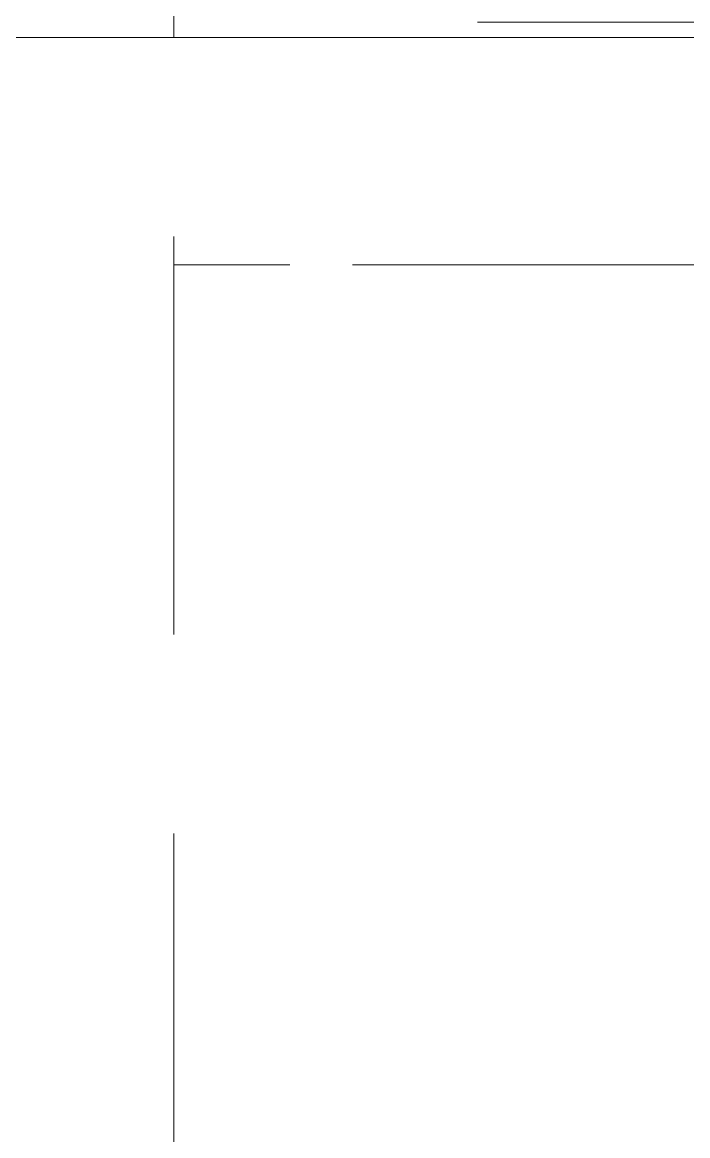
# Model space of a CAD drawing. Header units: millimetres. Extents: x 36 to 2484, y 36 to 1746.
# Drawn here: x 1354.17 to 1376.1, y 990.92 to 1027.63 of the extents above; entities that cross this region are included whole.
import ezdxf

# ---------------------------------------------------------------- set-up
doc = ezdxf.new("R2010")
doc.units = ezdxf.units.MM
doc.header["$LTSCALE"] = 6
doc.linetypes.add('HIDDEN', pattern=[9.525, 6.35, -3.175])
doc.layers.add('가는파선_A3', color=7, linetype='HIDDEN', lineweight=13, true_color=0x008000)
doc.layers.add('굵은실선_A3', color=7, linetype='Continuous', lineweight=18)

msp = doc.modelspace()

# ---------------------------------------------------------------- linework, layer by layer
at = {"layer": '가는파선_A3', "ltscale": 0.344488}
msp.add_line((1359.168, 869.627), (1359.168, 1027.127), dxfattribs=at)
at = {"layer": '가는파선_A3', "ltscale": 0.108111}
msp.add_line((1369.168, 1019.627), (1359.168, 1019.627), dxfattribs=at)
at = {"layer": '가는파선_A3', "ltscale": 0.189345}
msp.add_line((1369.168, 1019.627), (1396.668, 1019.627), dxfattribs=at)
at = {"layer": '굵은실선_A3'}
for p, q in [((1359.168, 1186.627), (1359.168, 1027.627)), ((1359.168, 1027.627), (1359.168, 1027.127)), ((1369.168, 1027.627), (1396.668, 1027.627)), ((1349.168, 1027.127), (1364.168, 1027.127)), ((1396.668, 1027.127), (1364.168, 1027.127))]:
    msp.add_line(p, q, dxfattribs=at)

doc.saveas('drawing.dxf')
